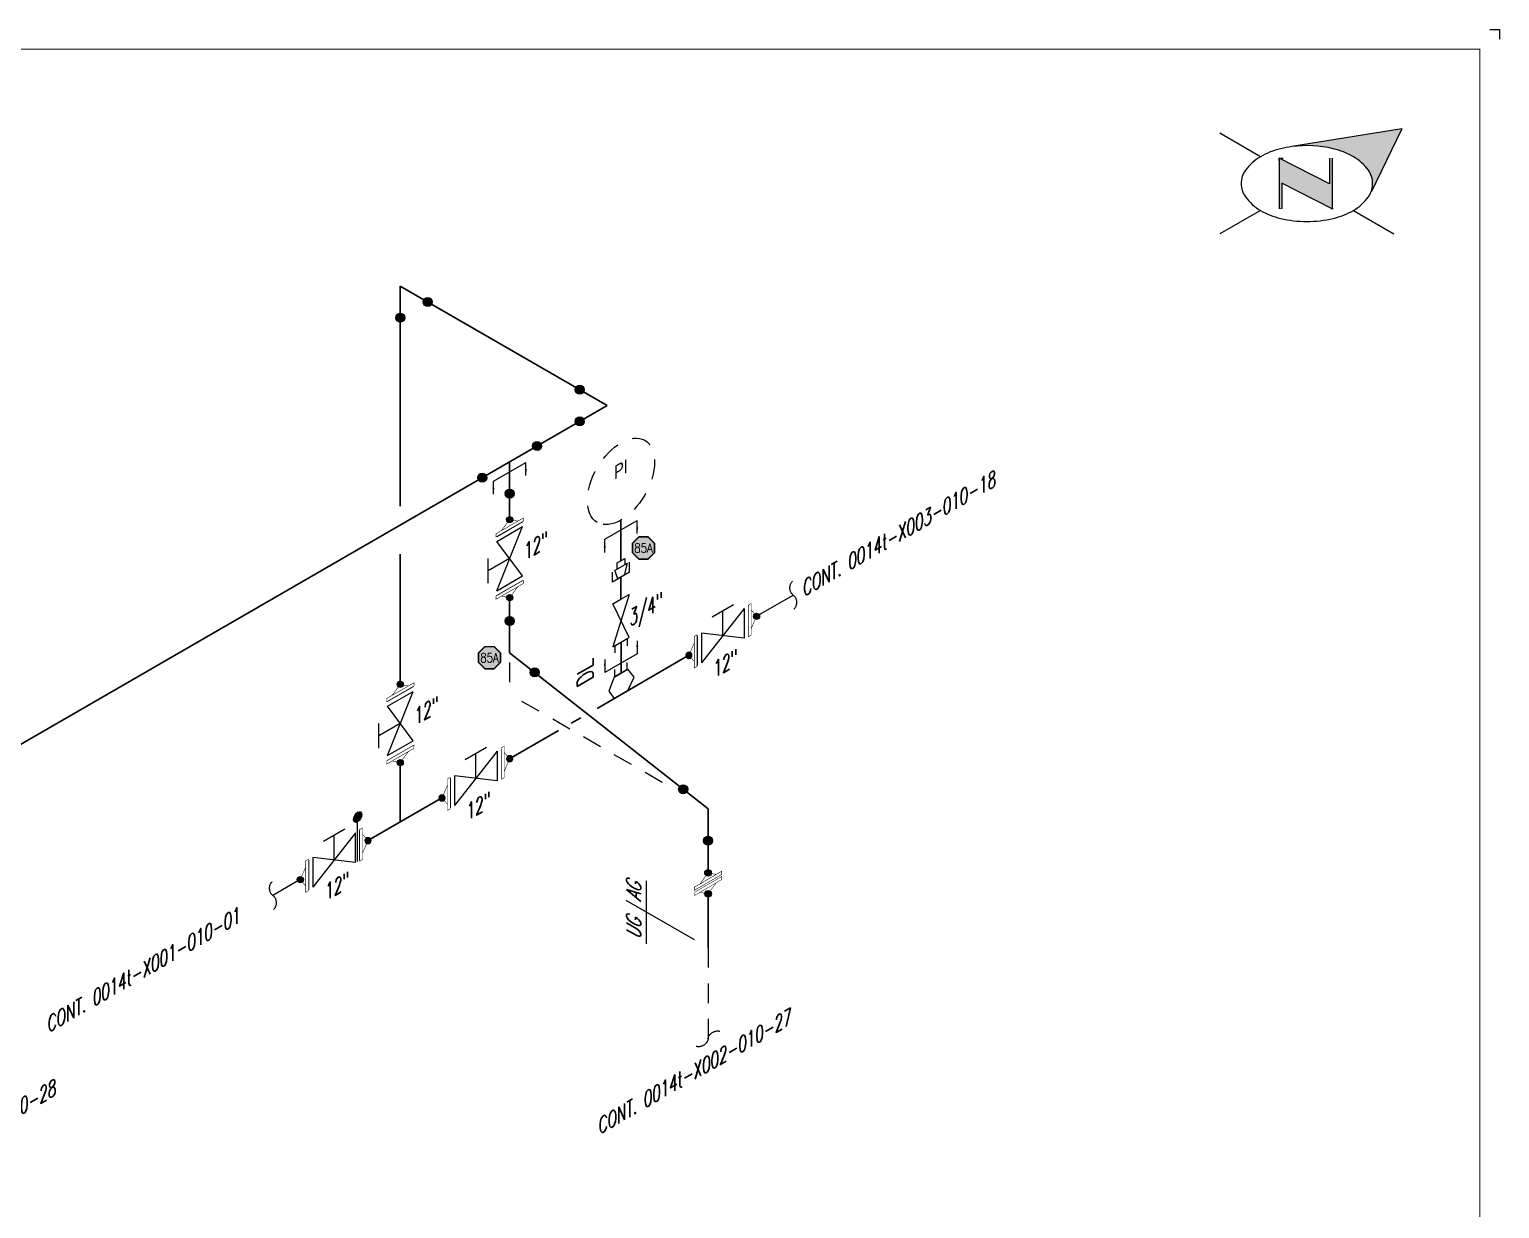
# Model space of a CAD drawing. Header units: inches. Extents: x 0.1 to 17.4, y 0.1 to 11.4.
# Drawn here: x 8.06 to 17.38, y 3.91 to 11.37 of the extents above; entities that cross this region are included whole.
import ezdxf
from ezdxf.enums import TextEntityAlignment as Align

# ---------------------------------------------------------------- set-up
doc = ezdxf.new("R2010")
doc.units = ezdxf.units.IN
doc.header["$MEASUREMENT"] = 0
doc.linetypes.add('HIDDEN2', pattern=[0.1875, 0.125, -0.0625])
for name, color, linetype in [('3', 1, 'Continuous'), ('BORDER', 3, 'Continuous'), ('COMP', 1, 'Continuous'), ('Continuation', 7, 'Continuous'), ('DL', 20, 'Continuous'), ('FITTINGS', 4, 'Continuous'), ('PART_PCML', 7, 'Continuous'), ('PIPE-ANNO', 150, 'HIDDEN2'), ('TEXT', 7, 'Continuous'), ('UNAS.PIPE', 251, 'Continuous'), ('WELD POINTS', 41, 'Continuous'), ('Welds', 7, 'Continuous')]:
    doc.layers.add(name, color=color, linetype=linetype)
doc.layers.add('PIPE', color=7, linetype='Continuous', lineweight=30)
doc.styles.add('ISO30', font='simplex.shx', dxfattribs={"width": 0.85, "oblique": 30, "height": 0.075})
doc.styles.add('PART_Standard', font='romans', dxfattribs={"width": 0.8, "height": 0.09})
doc.styles.add('Richmond', font='arial.ttf')
doc.styles.add('SIMPLEX', font='ROMANS')
doc.styles.get("Standard").update_dxf_attribs({"font": 'arial.ttf'})
doc.dimstyles.new('Richmond', dxfattribs={"dimtxt": 0.18, "dimasz": 0.18, "dimexe": 0.18, "dimexo": 0.0625, "dimgap": 0.09, "dimtad": 0, "dimtih": 1, "dimtoh": 1, "dimdec": 4, "dimzin": 0, "dimdsep": 46, "dimtxsty": 'Richmond', "dimcen": 0.09, "dimadec": 0, "dimazin": 0, "dimtfac": 1, "dimtdec": 4, "dimtofl": 0, "dimtmove": 0, "dimatfit": 3, "dimfxl": 1, "dimtolj": 1, "dimtzin": 0, "dimarcsym": 0})

# ---------------------------------------------------------------- blocks, each defined once
blk = doc.blocks.new('north2')
at = {"layer": 'BORDER'}
for points in [[(-0.706, -0.7673, -0.156851), (-0.679, -0.8512, -0.095667), (-0.6893, -0.9048), (-0.4945, -0.5044), (-1.1905, -0.6173, -0.092194), (-0.9281, -0.6306, -0.072341), (-0.8009, -0.6813, -0.106617)], [(-0.9381, -1.0109), (-0.9364, -1.0092), (-0.9364, -0.6907), (-0.9524, -0.6907), (-0.9524, -0.8533), (-1.2701, -0.6907), (-1.2701, -0.7067), (-1.2701, -1.0118), (-1.254, -1.0118), (-1.254, -0.8492)]]:
    blk.add_hatch(color=7, dxfattribs=at).paths.add_polyline_path(points)
at = {"layer": 'BORDER', "color": 7}
for p, q in [((-1.3895, -0.6813), (-1.6462, -0.5331)), ((-0.4945, -0.5044), (-1.1905, -0.6173)), ((-0.4945, -0.5044), (-0.6893, -0.9048)), ((-1.2701, -0.6907), (-1.2701, -1.0118)), ((-0.9524, -0.8533), (-1.2701, -0.6907)), ((-1.2701, -0.7067), (-1.2701, -0.6907)), ((-1.262, -0.6907), (-1.246, -0.6907)), ((-0.9524, -0.6907), (-0.9524, -0.8533)), ((-0.9364, -0.6907), (-0.9364, -1.0118)), ((-0.9364, -1.0118), (-1.254, -0.8492)), ((-1.254, -0.8492), (-1.254, -1.0118)), ((-1.3895, -1.0211), (-1.6462, -1.1694)), ((-1.2603, -1.0109), (-1.262, -1.0092)), ((-0.9283, -1.0118), (-0.9444, -1.0118)), ((-0.8009, -1.0211), (-0.5441, -1.1694))]:
    blk.add_line(p, q, dxfattribs=at)
for centre, radius, start, end in [((-1.1517, -1.0932), 0.4756, 103.44948, 120), ((-1.0952, -1.3294), 0.7185, 97.62035, 103.44948), ((-1.0952, -1.3294), 0.7185, 76.55052, 97.62035), ((-1.0387, -1.0932), 0.4756, 60, 76.55052), ((-1.2376, -0.9443), 0.3037, 120, 144.34287), ((-0.9527, -0.9443), 0.3037, 35.65713, 60), ((-1.3674, -0.8512), 0.144, 144.34287, 180), ((-0.823, -0.8512), 0.144, 360, 35.65713), ((-1.3674, -0.8512), 0.144, 180, 215.65713), ((-0.823, -0.8512), 0.144, 324.34287, 337.55468), ((-0.823, -0.8512), 0.144, 337.57958, 360), ((-1.2376, -0.7582), 0.3037, 215.65713, 240), ((-1.1517, -0.6093), 0.4756, 240, 256.55052), ((-1.0387, -0.6093), 0.4756, 283.44948, 300), ((-0.9527, -0.7582), 0.3037, 300, 324.34287), ((-1.0952, -0.373), 0.7185, 256.55052, 270), ((-1.0952, -0.373), 0.7185, 270, 283.44948)]:
    blk.add_arc(centre, radius, start, end, dxfattribs=at)
blk = doc.blocks.new('A$C6804a2e5')
blk.add_blockref('north2', (0, 0))
blk = doc.blocks.new('A$C860dd1f6')
at = {"layer": 'PIPE'}
blk.add_blockref('A$C6804a2e5', (0, 0), dxfattribs=at)
blk = doc.blocks.new('Border')
at = {"layer": 'BORDER', "const_width": 0.005}
blk.add_lwpolyline([(0.25, 0.25), (17.25, 0.25), (17.25, 11.25), (0.25, 11.25)], close=True, dxfattribs=at)
blk = doc.blocks.new('2_WELD_SINGLE_00')
at = {"linetype": 'ByBlock', "lineweight": -2}
h = blk.add_hatch(color=0, dxfattribs=at)
edge = h.paths.add_edge_path()
edge.add_arc((0, 0), 0.0286, 0, 360)
at = {"color": 0, "linetype": 'ByBlock', "lineweight": -2}
blk.add_circle((0, 0), 0.0286, dxfattribs=at)
blk = doc.blocks.new('*U99')
at = {"layer": 'WELD POINTS', "rotation": 149.9999999999999}
blk.add_blockref('2_WELD_SINGLE_00', (0.174, -0.1004), dxfattribs=at)
at = {"layer": 'WELD POINTS'}
blk.add_blockref('2_WELD_SINGLE_00', (0, -0.2009), dxfattribs=at)
blk = doc.blocks.new('*U91')
at = {"layer": 'WELD POINTS'}
for p, rotation in [((-0.174, 0.1004), 329.9999999999997), ((-0.174, -0.1004), 300.0000000000001)]:
    blk.add_blockref('2_WELD_SINGLE_00', p, dxfattribs=dict(at, rotation=rotation))
blk = doc.blocks.new('*U92')
at = {"layer": 'WELD POINTS'}
for p, rotation in [((0, 0.2009), 179.9999999999998), ((0.1579, -0.1242), 141.8088035354802)]:
    blk.add_blockref('2_WELD_SINGLE_00', p, dxfattribs=dict(at, rotation=rotation))
blk = doc.blocks.new('*U93')
at = {"layer": 'WELD POINTS', "rotation": 321.8088035354796}
blk.add_blockref('2_WELD_SINGLE_00', (-0.1579, 0.1242), dxfattribs=at)
at = {"layer": 'WELD POINTS'}
blk.add_blockref('2_WELD_SINGLE_00', (0, -0.2009), dxfattribs=at)
blk = doc.blocks.new('*U90')
at = {"layer": 'WELD POINTS'}
for p, rotation in [((0, 0.2009), 179.9999999999991), ((0.174, 0.1004), 209.9999999999999), ((-0.174, -0.1004), 120.0000000000006)]:
    blk.add_blockref('2_WELD_SINGLE_00', p, dxfattribs=dict(at, rotation=rotation))
blk = doc.blocks.new('1_Cont_30')
at = {"layer": 'Continuation', "style": 'PART_Standard', "oblique": 30, "width": 0.8}
blk.add_attdef('CONT', (0, 0), '', height=0.09, rotation=30, dxfattribs=at)
blk = doc.blocks.new('3_VALVE_FLANGE_GATE_30')
at = {"color": 0, "linetype": 'ByBlock', "lineweight": -2}
blk.add_wipeout([(-0.1624, -0.1875), (-0.1353, -0.1719), (0, 0), (0.1353, -0.0156), (0.1624, 0), (0.1624, 0.1875), (0.1353, 0.1719), (0, 0), (-0.1353, 0.0156), (-0.1624, 0)], dxfattribs=at)
for p, q in [((0.0677, 0.1953), (-0.0677, 0.1172)), ((0.1624, 0.1875), (0.1624, 0)), ((0.1353, 0.1719), (-0.1353, -0.1719)), ((0, 0), (0, 0.1563)), ((0.1353, 0.1719), (0.1353, -0.0156)), ((-0.1624, 0), (-0.1624, -0.1875)), ((-0.1353, 0.0156), (-0.1353, -0.1719)), ((0.1353, -0.0156), (-0.1353, 0.0156))]:
    blk.add_line(p, q, dxfattribs=at)
blk = doc.blocks.new('AM9A04')
at = {"linetype": 'Continuous', "const_width": 0.01}
blk.add_lwpolyline([(0, -0.289), (0, 0.289), (-0.05, 0.318), (-0.05, -0.26)], close=True, dxfattribs=at)
at = {"const_width": 0.01}
blk.add_lwpolyline([(-0.05, -0.144), (-0.15, 0.087), (-0.05, 0.202)], dxfattribs=at)
blk = doc.blocks.new('A09')
at = {"layer": 'Welds'}
h = blk.add_hatch(color=256, dxfattribs=at)
h.dxf.hatch_style = 1
h.paths.add_polyline_path([(-0.03, 0, 1), (0.03, 0, 1)])
blk.add_circle((0, 0), 0.03, dxfattribs=at)
blk = doc.blocks.new('*U82')
blk.add_wipeout([(0.052, -0.03), (0.0173, -0.07), (0.0173, -0.1101), (0, -0.1001), (0, 0.1001), (0.0173, 0.0901), (0.0173, 0.05)]).dxf.layer = 'COMP'
at = {"layer": '3', "xscale": 0.65, "yscale": 0.65, "zscale": 0.65}
blk.add_blockref('A09', (0.052, -0.03), dxfattribs=at)
at = {"layer": 'COMP', "xscale": 0.3466300616258731, "yscale": 0.3466300616258731, "zscale": 0.3466300616258731, "rotation": 180}
blk.add_blockref('AM9A04', (0, 0), dxfattribs=at)
blk = doc.blocks.new('1_Text_30')
at = {"layer": 'TEXT', "style": 'PART_Standard', "oblique": 30, "width": 0.8}
blk.add_attdef('TEXT', (0, 0), '', height=0.09, rotation=30, dxfattribs=at)
blk = doc.blocks.new('1_BREAK-PIPE_PIPE_00')
at = {"color": 0, "linetype": 'ByBlock', "lineweight": -2}
for centre, major_axis in [((-0.03, 0.092), (0, -0.101)), ((0.03, -0.092), (0, 0.101))]:
    blk.add_ellipse(centre, major_axis=major_axis, ratio=0.711978, start_param=0.427466, end_param=3.141593, dxfattribs=at)
blk = doc.blocks.new('1_Tilde_00')
at = {"layer": 'PIPE-ANNO', "xscale": -0.5000000000000001, "yscale": 0.5, "zscale": 0.5}
blk.add_blockref('1_BREAK-PIPE_PIPE_00', (0, 0), dxfattribs=at)
blk = doc.blocks.new('2_BLIND_THREAD_PADDLE_30')
at = {"linetype": 'ByBlock', "lineweight": -2}
h = blk.add_hatch(color=0, dxfattribs=at)
edge = h.paths.add_edge_path()
edge.add_ellipse((0, 0.1869), major_axis=(-0.0185, -0.032), ratio=0.57735, start_angle=0, end_angle=360)
at = {"color": 0, "linetype": 'ByBlock', "lineweight": -2}
blk.add_ellipse((0, 0.1869), major_axis=(-0.0185, -0.032), ratio=0.57735, dxfattribs=at)
blk.add_wipeout([(-0.0141, 0.0856), (0.0141, 0.1019), (0.0141, -0.0856), (-0.0141, -0.1019)])
for p, q in [((0, -0.0937), (0, 0.1567)), ((0.0141, -0.0856), (0.0141, 0.1019)), ((-0.0141, -0.1019), (-0.0141, 0.0856))]:
    blk.add_line(p, q, dxfattribs=at)
blk = doc.blocks.new('2_SOCKET_SINGLE_30')
at = {"color": 0, "linetype": 'ByBlock', "lineweight": -2}
for p, q in [((0, 0.0625), (0.0541, 0.0937)), ((0, 0.0625), (0, -0.0625)), ((0, -0.0625), (0.0541, -0.0313))]:
    blk.add_line(p, q, dxfattribs=at)
blk = doc.blocks.new('DL_Vert_330')
at = {"layer": 'DL', "style": 'ISO30', "oblique": 330, "width": 0.85}
blk.add_text('DL', height=0.1, rotation=90, dxfattribs=at).set_placement((0, 0))
blk = doc.blocks.new('O-let 1')
at = {"layer": 'FITTINGS', "linetype": 'ByBlock'}
for p, q in [((-0.0439, -0.0254), (0.0439, 0.0254)), ((0.0827, -0.0263), (0.0439, 0.0254)), ((-0.0439, -0.0254), (-0.0768, -0.1149)), ((0.0437, -0.1104), (0.0827, -0.0263)), ((-0.0768, -0.1149), (-0.0428, -0.1603)), ((-0.0428, -0.1603), (0.0437, -0.1104))]:
    blk.add_line(p, q, dxfattribs=at)
blk = doc.blocks.new('2_PLUG_PIPE_30')
at = {"color": 0, "linetype": 'ByBlock', "lineweight": -2}
blk.add_wipeout([(0, 0.0231), (0, -0.0231), (0.0551, -0.0133), (0.0551, 0.0037), (0.0903, 0.0241), (0.0903, 0.0802), (0.0551, 0.0599), (0.0551, 0.0769)], dxfattribs=at)
for p, q in [((0.0551, 0.0769), (0, 0.0231)), ((0, 0.0231), (0, -0.0231)), ((0.0903, 0.0802), (0.0551, 0.0599)), ((0.0551, 0.0769), (0.0551, -0.0133)), ((0.0551, 0.0037), (0.0903, 0.0241)), ((0.0903, 0.0241), (0.0903, 0.0802)), ((0, -0.0231), (0.0551, -0.0133))]:
    blk.add_line(p, q, dxfattribs=at)
blk = doc.blocks.new('*U100')
blk.add_wipeout([(-0.0234, 0.1133), (-0.0234, 0.0732), (-0.0581, 0.0332), (-0.0234, -0.0469), (-0.0234, -0.0869), (0.0222, -0.1133), (0.0222, -0.0732), (0.0569, -0.0332), (0.0222, 0.0469), (0.0222, 0.0869)])
at = {"linetype": 'Continuous', "const_width": 0.003}
blk.add_lwpolyline([(0.0049, -0.1032), (0.0222, -0.1133), (0.0222, 0.0869), (0.0049, 0.0969)], close=True, dxfattribs=at)
at = {"const_width": 0.003}
blk.add_lwpolyline([(0.0222, 0.0469), (0.0569, -0.0332), (0.0222, -0.0732)], dxfattribs=at)
at = {"xscale": 0.3466300616258731, "yscale": 0.3466300616258731, "zscale": 0.3466300616258731}
blk.add_blockref('AM9A04', (-0.0061, 0.0032), dxfattribs=at)
at = {"layer": 'Welds', "xscale": 0.7, "yscale": 0.7, "zscale": 0.7}
for p in [(-0.0581, 0.0332), (0.0569, -0.0332)]:
    blk.add_blockref('A09', p, dxfattribs=at)
blk = doc.blocks.new('*U101')
at = {"layer": 'PIPE-ANNO', "linetype": 'Continuous'}
for p, q in [((-0.3897, 0.026), (-0.3897, 0.4243)), ((-0.0866, 0.05), (-0.5196, 0.3))]:
    blk.add_line(p, q, dxfattribs=at)
at = {"layer": 'TEXT', "style": 'PART_Standard', "oblique": 30, "width": 0.8}
blk.add_attdef('SPEC_1_30/30', (-0.4264, 0.0506), '', height=0.09, rotation=90, dxfattribs=at)
blk.add_attdef('SPEC_2_30/30', text='', height=0.09, rotation=90, dxfattribs=at).set_placement((-0.4264, 0.4101), align=Align.RIGHT)
blk = doc.blocks.new('1_ID-BUBBLE_INSTRUMENT_30')
at = {"color": 0, "linetype": 'ByBlock', "lineweight": -2}
blk.add_ellipse((0, 0), major_axis=(-0.1502, -0.2601), ratio=0.57735, dxfattribs=at)
at = {"color": 0, "linetype": 'ByBlock', "lineweight": -2, "oblique": 30}
for tag, p in [('INST.TYPE', (-0.0187, 0.067)), ('NUM', (-0.0187, -0.0943))]:
    blk.add_attdef(tag, text='', height=0.075, rotation=30, dxfattribs=at).set_placement(p, align=Align.MIDDLE_CENTER)
blk = doc.blocks.new('PART_PCML')
blk.add_hatch(color=0).paths.add_polyline_path([(-0.0699, -0.029), (-0.029, -0.0699), (0.029, -0.0699), (0.0699, -0.029), (0.0699, 0.029), (0.029, 0.0699), (-0.029, 0.0699), (-0.0699, 0.029)])
at = {"color": 7, "const_width": 0.009}
blk.add_lwpolyline([(-0.0699, 0.029), (-0.029, 0.0699), (0.029, 0.0699), (0.0699, 0.029), (0.0699, -0.029), (0.029, -0.0699), (-0.029, -0.0699), (-0.0699, -0.029), (-0.0699, 0.029), (-0.029, 0.0699)], dxfattribs=at)
at = {"color": 18, "true_color": 0x000000}
blk.add_lwpolyline([(-0.029, 0.0699), (-0.0699, 0.029), (-0.0699, -0.029), (-0.029, -0.0699), (0.029, -0.0699), (0.0699, -0.029), (0.0699, 0.029), (0.029, 0.0699)], close=True, dxfattribs=at)
at = {"color": 7, "true_color": 0xffffff, "style": 'SIMPLEX', "width": 0.8, "flags": 1}
for tag, p in [('CIRCUIT', (-0.0939, 0.0889)), ('DM', (-0.0527, -0.1332)), ('TYPE', (-0.0749, -0.2043))]:
    blk.add_attdef(tag, p, '', height=0.0586, dxfattribs=at)
at = {"color": 7, "true_color": 0xffffff, "style": 'SIMPLEX', "width": 0.8}
blk.add_attdef('DMDISP', text='', height=0.0586, dxfattribs=at).set_placement((0, 0), align=Align.MIDDLE_CENTER)
blk = doc.blocks.new('*U102')
at = {"color": 20, "linetype": 'ByBlock', "ltscale": 0.7}
blk.add_line((0.0541, -0.1498), (0.0541, 0.0873), dxfattribs=at)
for points in [[(0.1257, 0.0459), (0.0541, 0.0873)], [(0.1257, -0.1911), (0.0541, -0.1498)]]:
    blk.add_leader(points, dimstyle='Richmond', override={"dimasz": 0.04, "dimgap": 0.09, "dimtad": 0}, dxfattribs=at)
blk = doc.blocks.new('*U113')
at = {"color": 20, "linetype": 'ByBlock', "ltscale": 0.7}
blk.add_line((-0.1026, -0.1218), (0.1026, -0.0032), dxfattribs=at)
for points in [[(0.1026, -0.0859), (0.1026, -0.0032)], [(-0.1026, -0.2043), (-0.1026, -0.1218)]]:
    blk.add_leader(points, dimstyle='Richmond', override={"dimasz": 0.04, "dimgap": 0.09, "dimtad": 0}, dxfattribs=at)

msp = doc.modelspace()

# ---------------------------------------------------------------- linework, layer by layer
for p, q in [((17.3125, 11.375), (17.375, 11.375)), ((17.375, 11.375), (17.375, 11.3125))]:
    msp.add_line(p, q)
at = {"layer": 'FITTINGS', "linetype": 'ByBlock'}
for p, q in [((11.8618, 7.7965), (11.7593, 7.4646)), ((11.7595, 7.7374), (11.8106, 7.7669)), ((11.8623, 7.524), (11.7595, 7.7374)), ((11.8106, 7.7669), (11.8618, 7.7965)), ((11.7593, 7.4646), (11.8623, 7.524))]:
    msp.add_line(p, q, dxfattribs=at)
at = {"layer": 'PIPE'}
for p, q in [((11.7233, 8.9926), (10.4122, 9.7496)), ((10.4122, 9.7496), (10.4122, 8.3558)), ((4.8889, 5.0468), (11.7233, 8.9926)), ((11.1055, 8.6359), (11.1055, 7.4269)), ((10.4122, 8.0526), (10.4122, 6.3556)), ((11.8106, 7.7669), (11.8106, 7.9064)), ((11.1055, 7.4269), (12.3623, 6.4382)), ((12.2406, 7.4112), (11.6587, 7.0752)), ((11.5552, 7.0155), (11.4949, 6.9807)), ((12.3623, 6.4382), (12.3623, 5.5581))]:
    msp.add_line(p, q, dxfattribs=at)
at = {"layer": 'PIPE', "linetype": 'Continuous'}
msp.add_line((11.8108, 7.2986), (11.8108, 7.4943), dxfattribs=at)
at = {"layer": 'PIPE-ANNO'}
msp.add_line((11.1055, 7.366), (11.1055, 7.1638), dxfattribs=at)
at = {"layer": 'UNAS.PIPE'}
for p, q in [((12.6693, 7.6587), (12.9014, 7.7927)), ((9.7794, 5.9902), (9.6058, 5.89))]:
    msp.add_line(p, q, dxfattribs=at)
at = {"layer": 'UNAS.PIPE', "linetype": 'HIDDEN2'}
msp.add_line((12.3623, 5.5581), (12.3623, 4.9821), dxfattribs=at)

# ---------------------------------------------------------------- block references
at = {"rotation": 299.9999999999999}
msp.add_blockref('1_Tilde_00', (12.3623, 4.9821), dxfattribs=at)
at = {"layer": 'BORDER'}
for name, p in [('Border', (0, 0)), ('A$C860dd1f6', (17.25, 11.25))]:
    msp.add_blockref(name, p, dxfattribs=at)
at = {"layer": 'Continuation'}
for p, values in [((12.9655, 7.7809), {'CONT': 'CONT. 0014t-X003-010-18'}), ((8.1812, 5.0187), {'CONT': 'CONT. 0014t-X001-010-01'}), ((11.6705, 4.3744), {'CONT': 'CONT. 0014t-X002-010-27'}), ((7.0134, 3.9251), {'CONT': 'CONT. 0014t-X001-010-28'})]:
    msp.add_blockref('1_Cont_30', p, dxfattribs=at).add_auto_attribs(values)
at = {"layer": 'DL'}
for name, p in [('*U113', (11.1055, 8.6359)), ('DL_Vert_330', (11.6337, 7.2576))]:
    msp.add_blockref(name, p, dxfattribs=at)
at = {"layer": 'DL', "rotation": 120}
msp.add_blockref('*U102', (11.8108, 7.2986), dxfattribs=at)
at = {"layer": 'FITTINGS', "xscale": -1, "rotation": 299.9999999999999}
msp.add_blockref('2_SOCKET_SINGLE_30', (11.8106, 7.9064), dxfattribs=at)
at = {"layer": 'FITTINGS'}
for p, xscale, yscale, zscale, rotation in [((11.8108, 7.4943), -0.713168504377533, 0.713168504377533, 0.713168504377533, 119.9952760451079), ((11.8108, 7.2986), -0.7131685043775329, 0.7131685043775329, 0.7131685043775329, 299.9952760451079)]:
    msp.add_blockref('2_SOCKET_SINGLE_30', p, dxfattribs=dict(at, xscale=xscale, yscale=yscale, zscale=zscale, rotation=rotation))
msp.add_blockref('O-let 1', (11.8108, 7.2986), dxfattribs=at)
at = {"layer": 'PART_PCML', "color": 13}
msp.add_blockref('PART_PCML', (10.9776, 7.3958), dxfattribs=at).add_auto_attribs({'DMDISP': '85A'})
at = {"layer": 'PIPE-ANNO'}
ref = msp.add_blockref('1_ID-BUBBLE_INSTRUMENT_30', (11.8106, 8.5127), dxfattribs=at)
ref.add_attrib('INST.TYPE', 'PI', dxfattribs={"layer": '0', "color": 0, "linetype": 'ByBlock', "lineweight": -2, "height": 0.075, "rotation": 30, "oblique": 30}).set_placement((11.7919, 8.5797), align=Align.MIDDLE_CENTER)
msp.add_blockref('1_Tilde_00', (12.9014, 7.7927), dxfattribs=at)
at = {"layer": 'PIPE-ANNO', "rotation": 180}
msp.add_blockref('1_Tilde_00', (9.6058, 5.89), dxfattribs=at)
at = {"layer": 'TEXT'}
msp.add_blockref('1_Text_30', (11.8662, 7.5924), dxfattribs=at).add_auto_attribs({'TEXT': '3/4"'})
at = {"layer": 'WELD POINTS'}
for name, p in [('*U99', (10.4122, 9.7496)), ('*U91', (11.7233, 8.9926)), ('*U92', (11.1055, 7.4269)), ('*U93', (12.3623, 6.4382))]:
    msp.add_blockref(name, p, dxfattribs=at)
at = {"layer": 'WELD POINTS', "rotation": 180}
msp.add_blockref('*U90', (11.1055, 8.6359), dxfattribs=at)

# ---------------------------------------------------------------- next in the draw order: block references
at = {"layer": 'COMP', "rotation": 300.2726298024128}
msp.add_blockref('*U100', (12.3623, 5.966), dxfattribs=at)
at = {"layer": 'FITTINGS', "yscale": -1, "rotation": 299.9999999999999}
for p in [(11.1055, 8.0234), (10.4122, 6.9792)]:
    msp.add_blockref('3_VALVE_FLANGE_GATE_30', p, dxfattribs=at)
at = {"layer": 'FITTINGS', "xscale": -1, "rotation": 299.9999999999999}
msp.add_blockref('2_PLUG_PIPE_30', (11.8106, 7.9064), dxfattribs=at)
at = {"layer": 'FITTINGS', "xscale": -1, "yscale": -1, "rotation": 180}
msp.add_blockref('3_VALVE_FLANGE_GATE_30', (12.4549, 7.5349), dxfattribs=at)

# ---------------------------------------------------------------- next in the draw order: linework, layer by layer
at = {"layer": 'PIPE'}
msp.add_line((11.8106, 8.0107), (11.8106, 8.2675), dxfattribs=at)

# ---------------------------------------------------------------- next in the draw order: block references
at = {"layer": 'COMP', "ltscale": 0.65, "rotation": 299.9999999999999}
for p in [(11.1055, 7.8359), (10.4122, 6.7917)]:
    msp.add_blockref('*U82', p, dxfattribs=at)
at = {"layer": 'COMP', "ltscale": 0.65, "xscale": -1}
msp.add_blockref('*U82', (12.2926, 7.4412), dxfattribs=at)
at = {"layer": 'DL', "rotation": 299.9999999999999}
msp.add_blockref('*U102', (11.8106, 8.2675), dxfattribs=at)
at = {"layer": 'PART_PCML', "color": 13}
msp.add_blockref('PART_PCML', (11.9529, 8.0908), dxfattribs=at).add_auto_attribs({'DMDISP': '85A'})
at = {"layer": 'PIPE-ANNO'}
msp.add_blockref('*U101', (12.3623, 5.5581), dxfattribs=at).add_auto_attribs({'SPEC_1_30/30': 'UG', 'SPEC_2_30/30': 'AG'})
at = {"layer": 'TEXT'}
msp.add_blockref('1_Text_30', (12.3979, 7.2652), dxfattribs=at).add_auto_attribs({'TEXT': '12"'})

# ---------------------------------------------------------------- next in the draw order: wipeouts: each hides what was drawn before it
for points in [[(11.1055, 8.271), (11.1575, 8.261), (11.1922, 8.281), (11.1922, 8.261), (11.0188, 8.1609), (11.0188, 8.1809), (11.0535, 8.2009)], [(12.6693, 7.6587), (12.6347, 7.6987), (12.6347, 7.7388), (12.6173, 7.7288), (12.6173, 7.5286), (12.6347, 7.5386), (12.6347, 7.5787)], [(10.4122, 7.2267), (10.4642, 7.2167), (10.4988, 7.2367), (10.4988, 7.2167), (10.3255, 7.1166), (10.3255, 7.1367), (10.3602, 7.1567)]]:
    msp.add_wipeout(points).dxf.layer = 'UNAS.PIPE'

# ---------------------------------------------------------------- next in the draw order: hatches: boundary and pattern name
at = {"layer": 'UNAS.PIPE'}
h = msp.add_hatch(color=256, dxfattribs=at)
h.dxf.hatch_style = 1
h.paths.add_polyline_path([(11.125, 8.271, 1), (11.086, 8.271, 1)])
h = msp.add_hatch(color=256, dxfattribs=at)
h.dxf.hatch_style = 1
h.paths.add_polyline_path([(12.6888, 7.6587, 1), (12.6498, 7.6587, 1)])
h = msp.add_hatch(color=256, dxfattribs=at)
h.dxf.hatch_style = 1
h.paths.add_polyline_path([(10.4317, 7.2267, 1), (10.3927, 7.2267, 1)])

# ---------------------------------------------------------------- next in the draw order: linework, layer by layer
at = {"layer": 'PIPE'}
msp.add_line((11.4151, 6.9346), (9.8314, 6.0202), dxfattribs=at)
at = {"layer": 'UNAS.PIPE'}
for centre in [(11.1055, 8.271), (12.6693, 7.6587), (10.4122, 7.2267)]:
    msp.add_circle(centre, 0.0195, dxfattribs=at)

# ---------------------------------------------------------------- next in the draw order: block references
at = {"layer": 'UNAS.PIPE', "xscale": 0.3466300616258731, "yscale": 0.3466300616258731, "zscale": 0.3466300616258731, "rotation": 299.9999999999998}
for p in [(11.1055, 8.2109), (10.4122, 7.1667)]:
    msp.add_blockref('AM9A04', p, dxfattribs=at)
at = {"layer": 'UNAS.PIPE', "xscale": -0.3466300616258731, "yscale": 0.3466300616258731, "zscale": 0.3466300616258731}
msp.add_blockref('AM9A04', (12.6173, 7.6287), dxfattribs=at)

# ---------------------------------------------------------------- next in the draw order: block references
at = {"layer": 'COMP', "ltscale": 0.65, "rotation": 120}
for p in [(11.1055, 8.2109), (10.4122, 7.1667)]:
    msp.add_blockref('*U82', p, dxfattribs=at)
at = {"layer": 'FITTINGS', "xscale": -1, "yscale": -1, "rotation": 180}
msp.add_blockref('3_VALVE_FLANGE_GATE_30', (10.8912, 6.6321), dxfattribs=at)
at = {"layer": 'UNAS.PIPE'}
msp.add_blockref('3_VALVE_FLANGE_GATE_30', (9.9937, 6.114), dxfattribs=at)

# ---------------------------------------------------------------- next in the draw order: block references
at = {"layer": 'COMP', "ltscale": 0.65, "xscale": -1, "rotation": 180}
msp.add_blockref('*U82', (11.0536, 6.7258), dxfattribs=at)
at = {"layer": 'COMP', "ltscale": 0.65, "xscale": -1}
msp.add_blockref('*U82', (10.7288, 6.5383), dxfattribs=at)
at = {"layer": 'TEXT'}
for p in [(11.1987, 8.0107), (10.5053, 6.9665), (10.8341, 6.3624), (9.9395, 5.8552)]:
    msp.add_blockref('1_Text_30', p, dxfattribs=at).add_auto_attribs({'TEXT': '12"'})
at = {"layer": 'UNAS.PIPE'}
msp.add_blockref('2_BLIND_THREAD_PADDLE_30', (10.1426, 6.1999), dxfattribs=at)

# ---------------------------------------------------------------- next in the draw order: wipeouts: each hides what was drawn before it
msp.add_wipeout([(9.7794, 5.9902), (9.814, 5.9502), (9.814, 5.9101), (9.8314, 5.9201), (9.8314, 6.1203), (9.814, 6.1103), (9.814, 6.0702)]).dxf.layer = 'UNAS.PIPE'

# ---------------------------------------------------------------- next in the draw order: hatches: boundary and pattern name
h = msp.add_hatch(color=256, dxfattribs=at)
h.dxf.hatch_style = 1
h.paths.add_polyline_path([(9.7989, 5.9902, 1), (9.7599, 5.9902, 1)])

# ---------------------------------------------------------------- next in the draw order: linework, layer by layer
at = {"layer": 'PIPE-ANNO'}
msp.add_line((12.0712, 6.6063), (11.1055, 7.1638), dxfattribs=at)
at = {"layer": 'UNAS.PIPE'}
msp.add_circle((9.7794, 5.9902), 0.0195, dxfattribs=at)

# ---------------------------------------------------------------- next in the draw order: block references
at = {"layer": 'COMP', "ltscale": 0.65, "xscale": -1, "rotation": 180}
msp.add_blockref('*U82', (10.1561, 6.2077), dxfattribs=at)
at = {"layer": 'UNAS.PIPE', "xscale": -0.3466300616258731, "yscale": 0.3466300616258731, "zscale": 0.3466300616258731, "rotation": 180}
msp.add_blockref('AM9A04', (9.8314, 6.0202), dxfattribs=at)

doc.saveas('drawing.dxf')
